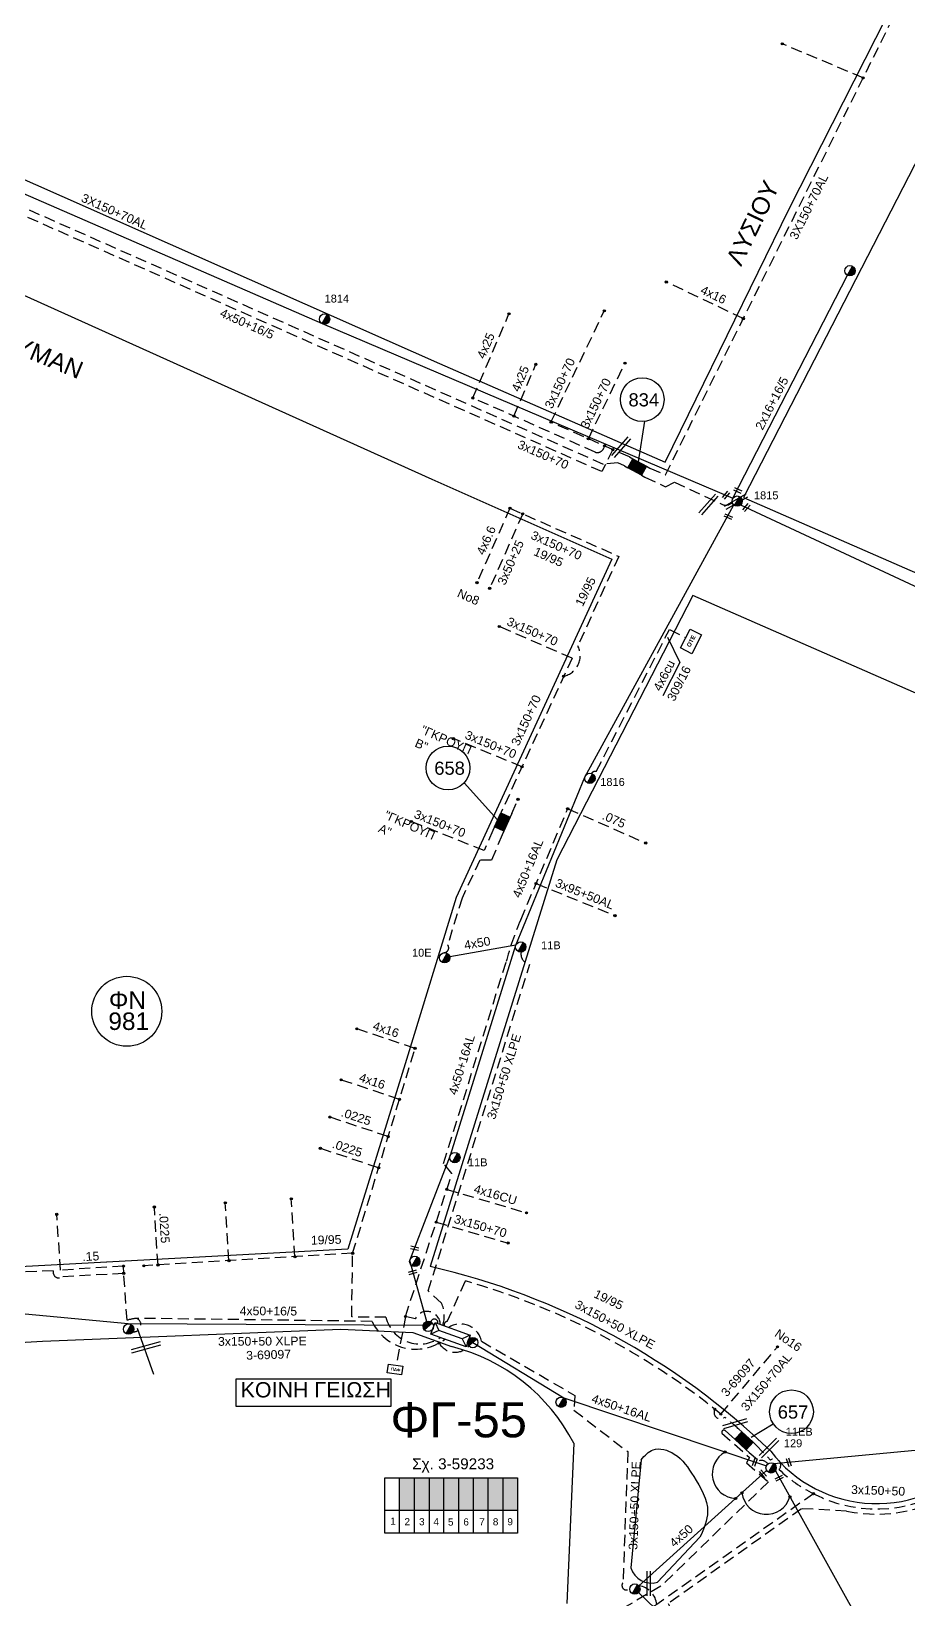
# Model space of a CAD drawing. Header units: millimetres. Extents: x -2591 to -1162, y 241 to 765.
# Drawn here: x -1766.7 to -1666.4, y 496 to 675.4 of the extents above; entities that cross this region are included whole.
import ezdxf
from ezdxf.enums import TextEntityAlignment as Align

# ---------------------------------------------------------------- set-up
doc = ezdxf.new("R2010")
doc.units = ezdxf.units.MM
doc.linetypes.add('DASHED', pattern=[19.05, 12.7, -6.35])
for name, color, linetype in [('2x16+16_5', 7, 'Continuous'), ('2x6', 7, 'SYN_LINE'), ('3x150+50', 7, 'Continuous'), ('3x150+50 XLPE', 7, 'SYN_LINE'), ('3x150+70', 7, 'Continuous'), ('3X150+70AL', 7, 'Continuous'), ('3x50+25', 7, 'Continuous'), ('3x95+50AL', 7, 'Continuous'), ('4x16', 7, 'Continuous'), ('4x16CU', 7, 'Continuous'), ('4x25', 7, 'Continuous'), ('4x50', 7, 'Continuous'), ('4x50+16_5', 7, 'Continuous'), ('4x50+16AL', 7, 'Continuous'), ('4x6.6', 7, 'Continuous'), ('Link Box 4 Διευθύνσεων', 7, 'Continuous'), ('Pillar OTE', 7, 'Continuous'), ('Pillar Δημοτικού Φωτισμού', 7, 'Continuous'), ('TEXT ΚΑΛΩΔΙΩΝ', 7, 'Continuous'), ('Άγνωστα', 7, 'Continuous'), ('ΑΓΝΩΣΤΟ ΕΝΑΕΡΙΟ ΚΑΛΩΔΙΟ', 7, 'Continuous'), ('ΑΓΝΩΣΤΟ ΥΠΟΓΕΙΟ ΚΑΛΩΔΙΟ', 7, 'DASHED'), ('Επιγραφές - Σχήματα', 7, 'Continuous'), ('Καλώδια ΧΤ   3x150AL+50CU', 7, 'DASHED'), ('Μηχανική τομή', 7, 'Continuous'), ('Στύλος ΦΜ', 7, 'Continuous'), ('Στύλος ΦΜ @ 1', 7, 'Continuous'), ('Συνδέσεις', 7, 'Continuous'), ('Τομή', 7, 'Continuous'), ('ΥΠΟΒΑΘΡΟ ΔΕΗ', 7, 'Continuous'), ('Υποσταθμός εναέριος 2 στύλων', 7, 'Continuous'), ('Υποσταθμός πόλεως', 7, 'Continuous'), ('Υπόβαθρο ΔΕΗ', 7, 'Continuous'), ('Υπόγεια Καλώδια Δικτύου ΧΤ   .075', 7, 'DASHED'), ('Υπόγεια Καλώδια Δικτύου ΧΤ   .15', 7, 'DASHED'), ('Υπόγεια καλώδια Παροχών ΧΤ   .0225', 7, 'DASHED'), ('Υπόγεια καλώδια Παροχών ΧΤ   4x6', 7, 'DASHED')]:
    doc.layers.add(name, color=color, linetype=linetype)
doc.styles.add('arial', font='arial.ttf')
doc.styles.get("Standard").update_dxf_attribs({"font": 'arial.ttf'})
doc.linetypes.add('SYN_LINE', pattern='A,0.5,-0.0001,["/\\/\\/\\/",Standard,S=0.1,R=0,X=0,Y=-0.05],-0.25', length=0.7501)
doc.dimstyles.new('ISO-25', dxfattribs={"dimtxt": 2.5, "dimasz": 2.5, "dimexe": 1.25, "dimexo": 0.625, "dimtad": 1, "dimtxsty": 'Standard', "dimcen": 2.5, "dimadec": 0, "dimazin": 0, "dimtfac": 1, "dimtmove": 0, "dimatfit": 3, "dimfxl": 1, "dimarcsym": 0})

# ---------------------------------------------------------------- blocks, each defined once
blk = doc.blocks.new('ΥΠΑΡΧΩΝ ΤΣΙΜΕΝΤΕΝΙΟΣ ΣΤΥΛΟΣ')
at = {"layer": 'Στύλος ΦΜ'}
blk.add_hatch(color=256, dxfattribs=at).paths.add_polyline_path([(-1.29, -2.28, 0.574793), (2.62, 0, 0.268822), (1.3, 2.27)])
blk.add_line((-1.29, -2.28), (1.3, 2.27), dxfattribs=at)
blk.add_circle((0, 0), 2.62, dxfattribs=at)
at = {"layer": 'Στύλος ΦΜ', "flags": 4}
for tag, p in [('ΑΡΙΘΜΟΣ', (-4.68, 8.05)), ('ΤΥΠΟΣ', (-4.91, 3.03))]:
    blk.add_attdef(tag, p, '', height=4, dxfattribs=at)
blk = doc.blocks.new('ΥΠΟΣΤΑΘΜΟΣ ΕΝΑΕΡΙΟΣ ΕΠΙ 2 ΣΤΥΛΩΝ')
at = {"layer": 'Υποσταθμός εναέριος 2 στύλων', "linetype": 'Continuous'}
for points in [[(-11.97, -2.11, 0.574793), (-8.45, -0.07, 0.268822), (-9.64, 1.98)], [(9.68, -2.15, 0.574793), (13.19, -0.1, 0.268822), (12.01, 1.95)]]:
    blk.add_hatch(color=256, dxfattribs=at).paths.add_polyline_path(points)
for p, q in [((-11.97, -2.11), (-9.64, 1.98)), ((9.68, -2.15), (12.01, 1.95))]:
    blk.add_line(p, q, dxfattribs=at)
for centre in [(-10.81, -0.07), (10.84, -0.1)]:
    blk.add_circle(centre, 2.36, dxfattribs=at)
at = {"layer": 'Υποσταθμός πόλεως', "linetype": 'Continuous', "ltscale": 40}
blk.add_lwpolyline([(-8.57, 2.82), (8.57, 2.82), (8.57, -2.82), (-8.57, -2.82)], close=True, dxfattribs=at)
for points in [[(-5.75, 0), (-8.57, 2.82)], [(-8.57, -2.82), (-5.75, 0)], [(-5.75, 0), (5.75, 0)], [(5.75, 0), (8.57, 2.82)], [(8.57, -2.82), (5.75, 0)]]:
    blk.add_lwpolyline(points, dxfattribs=at)
at = {"layer": 'Υποσταθμός εναέριος 2 στύλων', "ltscale": 40, "flags": 1}
for tag, p in [('ΜΕΤΑΣΧΗΜΑΤΙΣΜΟΣ', (14.09, 2.51)), ('ΙΣΧΥΣ', (14.07, -0.28)), ('ΑΡΙΘΜΟΣ', (14.19, -3))]:
    blk.add_attdef(tag, p, '', height=1.8, dxfattribs=at)
blk = doc.blocks.new('LINK BOX 4 ΑΝΑΧΩΡΗΣΕΩΝ')
at = {"layer": 'Link Box 4 Διευθύνσεων', "ltscale": 40}
blk.add_hatch(color=256, dxfattribs=at).paths.add_polyline_path([(-3.54, 0), (-3.54, -4.67), (3.54, -4.67), (3.54, 0)])
for p, q in [((-3.54, 0), (-5.33, 0)), ((5.33, 0), (3.54, 0)), ((-3.54, -4.67), (-5.33, -4.67)), ((5.33, -4.67), (3.54, -4.67))]:
    blk.add_line(p, q, dxfattribs=at)
blk.add_lwpolyline([(-3.54, -4.67), (-3.54, 0), (3.54, 0), (3.54, -4.67)], close=True, dxfattribs=at)
blk = doc.blocks.new('_ΣΥΝΔΕΣΗ')
at = {"layer": 'Συνδέσεις', "linetype": 'SYN_LINE', "ltscale": 40}
blk.add_hatch(color=256, dxfattribs=at).paths.add_polyline_path([(0.5, -0.01, 1), (-0.5, -0.01, 1)])
at = {"layer": 'Συνδέσεις'}
blk.add_circle((0, -0.01), 0.5, dxfattribs=at)
blk = doc.blocks.new('ΤΟΜΗ')
at = {"layer": 'Τομή', "ltscale": 40}
for p, q in [((-0.03, -1.92), (-11.4, -1.92)), ((-0.03, -3.42), (-11.4, -3.42))]:
    blk.add_line(p, q, dxfattribs=at)
blk = doc.blocks.new('ΜΗΧΑΝΙΚΗ ΤΟΜΗ')
at = {"layer": 'Μηχανική τομή', "ltscale": 40}
for p, q in [((0, 0.76), (-3.79, 0.76)), ((0, -0.34), (-3.79, -0.34))]:
    blk.add_line(p, q, dxfattribs=at)
blk = doc.blocks.new('PILLAR ΔΗΜΟΤΙΚΟΥ ΦΩΤΙΣΜΟΥ')
at = {"layer": 'Pillar Δημοτικού Φωτισμού', "ltscale": 40}
for p, q in [((-3.64, 2), (3.07, 2)), ((-3.64, -2), (-3.64, 2)), ((3.07, 2), (3.07, -2)), ((3.07, -2), (-3.64, -2))]:
    blk.add_line(p, q, dxfattribs=at)
at = {"layer": 'Pillar Δημοτικού Φωτισμού', "insert": (-2.13, 0.69), "char_height": 1.3575, "width": 109.961, "attachment_point": 1}
blk.add_mtext('{\\fArial|b1|i0|c161|p34;ΠΔΦ}', dxfattribs=at)
blk = doc.blocks.new('PILLAR ΟΤΕ')
at = {"layer": 'Pillar OTE', "ltscale": 40}
blk.add_lwpolyline([(-3.31, 2.02), (3.39, 2.02), (3.39, -1.99), (-3.31, -1.99)], close=True, dxfattribs=at)
at = {"layer": 'Pillar OTE', "insert": (-1.81, 0.71), "char_height": 1.3575, "width": 109.961, "attachment_point": 1}
blk.add_mtext('{\\fArial|b1|i0|c161|p34;OTE}', dxfattribs=at)

msp = doc.modelspace()

# ---------------------------------------------------------------- hatches: boundary and pattern name
at = {"layer": 'Καλώδια ΧΤ   3x150AL+50CU', "linetype": 'DASHED', "lineweight": -3, "ltscale": 0.2}
h = msp.add_hatch(color=151, dxfattribs=at)
h.dxf.hatch_style = 1
h.paths.add_polyline_path([(-1722.923, 509.973), (-1724.643, 509.973), (-1724.643, 506.293), (-1722.923, 506.291)])
h = msp.add_hatch(color=2, dxfattribs=at)
h.dxf.hatch_style = 1
h.paths.add_polyline_path([(-1722.923, 506.291), (-1721.203, 506.289), (-1721.203, 509.973), (-1722.923, 509.973)])
h = msp.add_hatch(color=27, dxfattribs=at)
h.dxf.hatch_style = 1
h.paths.add_polyline_path([(-1719.554, 509.973), (-1721.203, 509.973), (-1721.203, 506.289), (-1719.554, 506.288)])
h = msp.add_hatch(color=6, dxfattribs=at)
h.dxf.hatch_style = 1
h.paths.add_polyline_path([(-1719.554, 506.288), (-1717.861, 506.286), (-1717.861, 509.973), (-1719.554, 509.973)])
h = msp.add_hatch(color=30, dxfattribs=at)
h.dxf.hatch_style = 1
h.paths.add_polyline_path([(-1717.861, 506.286), (-1716.163, 506.284), (-1716.163, 509.972), (-1717.861, 509.973)])
h = msp.add_hatch(color=133, dxfattribs=at)
h.dxf.hatch_style = 1
h.paths.add_polyline_path([(-1716.193, 506.286), (-1714.494, 506.284), (-1714.494, 509.972), (-1716.193, 509.972)])
h = msp.add_hatch(color=85, dxfattribs=at)
h.dxf.hatch_style = 1
h.paths.add_polyline_path([(-1714.524, 506.287), (-1712.826, 506.286), (-1712.826, 509.974), (-1714.524, 509.974)])
h = msp.add_hatch(color=5, dxfattribs=at)
h.dxf.hatch_style = 1
h.paths.add_polyline_path([(-1711.151, 509.964), (-1712.8, 509.965), (-1712.8, 506.281), (-1711.151, 506.28)])

# ---------------------------------------------------------------- linework, layer by layer
at = {"layer": '2x16+16_5', "color": 85, "linetype": 'Continuous', "lineweight": -3, "ltscale": 0.1}
msp.add_lwpolyline([(-1686.515, 621.984), (-1673.424, 647.482)], dxfattribs=at)
at = {"layer": '2x6', "color": 27, "linetype": 'DASHED', "lineweight": -3, "ltscale": 0.1}
msp.add_lwpolyline([(-1723.946, 528.421), (-1725.022, 522.846)], dxfattribs=at)
at = {"layer": '3x150+50', "color": 30, "linetype": 'DASHED', "lineweight": -3, "ltscale": 0.1}
msp.add_lwpolyline([(-1700.242, 627.534), (-1701.507, 625.017), (-1809.953, 673.059, -0.4289584), (-1809.916, 675.341)], format="xyb", dxfattribs=at)
at = {"layer": '3x150+50', "color": 6, "linetype": 'DASHED', "lineweight": -3, "ltscale": 0.1}
msp.add_lwpolyline([(-1663.497, 521.522), (-1656.713, 511.025), (-1660.278, 509.075, -0.2162226), (-1673.521, 506.18), (-1678.691, 506.444), (-1693.905, 495.6), (-1692.672, 493.084), (-1721.339, 477.607), (-1722.922, 480.311), (-1718.137, 483.113), (-1719.972, 486.063), (-1721.53, 485.094)], format="xyb", dxfattribs=at)
at = {"layer": '3x150+50', "color": 1, "linetype": 'DASHED', "lineweight": -3, "ltscale": 0.1}
for points in [[(-1654.127, 514.016, -0.7333742), (-1655.139, 513.242), (-1660.369, 509.761, -0.2920196), (-1677.305, 508.16), (-1695.223, 495.484), (-1715.246, 484.459), (-1718.261, 489.305), (-1722.507, 486.663)], [(-1683.884, 513.734), (-1682.228, 511.997, 0.0130251), (-1682.228, 511.997, -0.9070113), (-1681.234, 510.934, 0.078759), (-1677.305, 508.16)]]:
    msp.add_lwpolyline(points, format="xyb", dxfattribs=at)
msp.add_arc((-1697.555, 495.302), 2.339, 4.45969, 82.82497, dxfattribs=at)
at = {"layer": '3x150+50 XLPE', "color": 27, "linetype": 'DASHED', "lineweight": -3, "ltscale": 0.1}
msp.add_lwpolyline([(-1719.973, 527.515, 0.800831), (-1722.834, 528.136), (-1723.946, 528.421), (-1718.633, 544.768), (-1719.584, 545.926), (-1712.455, 568.917, -0.0394845), (-1710.77, 573.786), (-1705.399, 586.472)], format="xyb", dxfattribs=at)
at = {"layer": '3x150+50 XLPE', "color": 5, "linetype": 'DASHED', "lineweight": -3, "ltscale": 0.1}
msp.add_lwpolyline([(-1719.678, 527.407, 0.1795152), (-1719.815, 529.944), (-1721.358, 531.343), (-1709.74, 568.715, -0.4375467), (-1710.727, 570.082)], format="xyb", dxfattribs=at)
at = {"layer": '3x150+50 XLPE', "color": 2, "linetype": 'DASHED', "lineweight": -3, "ltscale": 0.1}
msp.add_lwpolyline([(-1719.452, 525.827, -0.4819476), (-1727.766, 527.863), (-1754.532, 528.207, 0.0609366), (-1755.783, 527.996), (-1756.154, 533.347), (-1763.185, 532.947, -0.7100205), (-1764.196, 533.654), (-1796.104, 532.239), (-1797.064, 533.224)], format="xyb", dxfattribs=at)
at = {"layer": '3x150+50 XLPE', "color": 85, "linetype": 'DASHED', "lineweight": -3, "ltscale": 0.1}
for points in [[(-1719.481, 527.336, -0.5752005), (-1719.169, 527.842), (-1717.102, 532.482, -0.1014787), (-1687.888, 517.267, -0.1007197)], [(-1688.568, 517.814, 0.860971), (-1687.452, 516.91, -0.0064445), (-1685.838, 515.545)]]:
    msp.add_lwpolyline(points, format="xyb", dxfattribs=at)
at = {"layer": '3x150+50 XLPE', "color": 30, "linetype": 'DASHED', "lineweight": -3, "ltscale": 0.1}
msp.add_lwpolyline([(-1719.02, 527.169, -0.5296521), (-1715.27, 525.606), (-1704.605, 519.396), (-1704.697, 517.705), (-1698.531, 512.965), (-1699.092, 497.975, 1.0067205), (-1698.306, 497.347, 2.0066575)], format="xyb", dxfattribs=at)
at = {"layer": '3x150+50 XLPE', "color": 2, "linetype": 'DASHED', "lineweight": -3, "ltscale": 0.1}
for centre, radius, start, end in [((-1754.972, 527.461), 0.786, 217.63532, 69.36126), ((-1718.284, 526.413), 2.084, 209.25028, 319.22256)]:
    msp.add_arc(centre, radius, start, end, dxfattribs=at)
at = {"layer": '3x150+50 XLPE', "color": 6, "linetype": 'DASHED', "lineweight": -3, "ltscale": 0.1}
msp.add_arc((-1720.646, 527.719), 0.403, 345.43623, 168.68991, dxfattribs=at)
at = {"layer": '3x150+70', "color": 30, "linetype": 'DASHED', "lineweight": -3, "ltscale": 0.1}
for points in [[(-1707.328, 630.674), (-1701.221, 643.405)], [(-1703.044, 628.776), (-1698.863, 637.421)], [(-1698.349, 626.696), (-1707.328, 630.674)]]:
    msp.add_lwpolyline(points, dxfattribs=at)
msp.add_lwpolyline([(-1701.205, 627.961, -0.4796781), (-1702.268, 627.246), (-1716.251, 633.441)], format="xyb", dxfattribs=at)
at = {"layer": '3x150+70', "color": 5, "linetype": 'DASHED', "lineweight": -3, "ltscale": 0.1}
msp.add_lwpolyline([(-1712.008, 620.841), (-1699.555, 615.33), (-1704.255, 605.113, -0.4953011), (-1705.858, 601.63)], format="xyb", dxfattribs=at)
for points in [[(-1704.91, 603.69), (-1713.225, 607.306)], [(-1704.91, 603.69), (-1712.856, 586.417)], [(-1710.623, 591.271), (-1718.469, 594.498)], [(-1713.969, 583.997), (-1714.961, 581.695), (-1723.288, 585.021)]]:
    msp.add_lwpolyline(points, dxfattribs=at)
at = {"layer": '3x150+70', "color": 27, "linetype": 'DASHED', "lineweight": -3, "ltscale": 0.1}
msp.add_lwpolyline([(-1720.442, 539.202), (-1712.214, 536.815)], dxfattribs=at)
at = {"layer": '3X150+70AL', "color": 151, "linetype": 'DASHED', "lineweight": -3, "ltscale": 0.1}
for points in [[(-1696.011, 625.418), (-1694.236, 624.644), (-1667.932, 677.453), (-1684.622, 684.68), (-1687.962, 677.592)], [(-1671.626, 670.037), (-1680.88, 673.939)]]:
    msp.add_lwpolyline(points, dxfattribs=at)
for points in [[(-1698.908, 625.672), (-1699.666, 626.04), (-1701.323, 625.849), (-1809.089, 673.59, -0.409138), (-1809.448, 675.106)], [(-1696.571, 624.394), (-1694.225, 623.29), (-1693.207, 623.816), (-1687.767, 621.291, 0.3030936), (-1686.595, 621.473, 2.0538819)]]:
    msp.add_lwpolyline(points, format="xyb", dxfattribs=at)
at = {"layer": '3X150+70AL', "color": 85, "linetype": 'DASHED', "lineweight": -3, "ltscale": 0.1}
msp.add_lwpolyline([(-1687.888, 517.267), (-1681.425, 524.945)], dxfattribs=at)
at = {"layer": '3x50+25', "color": 5, "linetype": 'DASHED', "lineweight": -3, "ltscale": 0.1}
msp.add_lwpolyline([(-1710.552, 620.196), (-1714.328, 611.674)], dxfattribs=at)
at = {"layer": '3x95+50AL', "color": 27, "linetype": 'DASHED', "lineweight": -3, "ltscale": 0.1}
msp.add_lwpolyline([(-1709.017, 577.928), (-1700.001, 574.255)], dxfattribs=at)
at = {"layer": '4x16', "color": 151, "linetype": 'DASHED', "lineweight": -3, "ltscale": 0.1}
msp.add_lwpolyline([(-1685.333, 642.519), (-1694.138, 646.701)], dxfattribs=at)
at = {"layer": '4x16', "color": 133, "linetype": 'DASHED', "lineweight": -3, "ltscale": 0.1}
for points in [[(-1722.853, 559.075), (-1729.517, 561.308)], [(-1724.632, 553.241), (-1731.295, 555.473)]]:
    msp.add_lwpolyline(points, dxfattribs=at)
at = {"layer": '4x16CU', "color": 27, "linetype": 'DASHED', "lineweight": -3, "ltscale": 0.1}
msp.add_lwpolyline([(-1719.221, 542.958), (-1710.116, 540.271)], dxfattribs=at)
at = {"layer": '4x25', "color": 30, "linetype": 'DASHED', "lineweight": -3, "ltscale": 0.1}
for points in [[(-1716.251, 633.441), (-1712.122, 643.06)], [(-1711.553, 631.36), (-1709.049, 637.289)]]:
    msp.add_lwpolyline(points, dxfattribs=at)
at = {"layer": '4x50', "color": 5, "linetype": 'Continuous', "lineweight": -3, "ltscale": 0.1}
msp.add_lwpolyline([(-1711.322, 570.884), (-1718.894, 569.554)], dxfattribs=at)
at = {"layer": '4x50', "color": 2, "linetype": 'Continuous', "lineweight": -3, "ltscale": 0.1}
msp.add_lwpolyline([(-1682.662, 510.816), (-1697.263, 497.623)], dxfattribs=at)
at = {"layer": '4x50+16_5', "color": 85, "linetype": 'Continuous', "lineweight": -3, "ltscale": 0.1}
msp.add_lwpolyline([(-1807.468, 674.951), (-1779.79, 662.119), (-1733.489, 641.956), (-1686.515, 621.984)], dxfattribs=at)
at = {"layer": '4x50+16_5', "color": 6, "linetype": 'Continuous', "lineweight": -3, "ltscale": 0.1}
msp.add_lwpolyline([(-1685.639, 621.208), (-1655.024, 606.914), (-1618.984, 591.035), (-1600.651, 571.301)], dxfattribs=at)
at = {"layer": '4x50+16_5', "color": 151, "linetype": 'Continuous', "lineweight": -3, "ltscale": 0.1}
msp.add_lwpolyline([(-1721.921, 527.374), (-1755.638, 527.569), (-1797.102, 531.456)], dxfattribs=at)
at = {"layer": '4x50+16AL', "color": 6, "linetype": 'Continuous', "lineweight": -3, "ltscale": 0.1}
msp.add_lwpolyline([(-1721.496, 527.855), (-1723.464, 534.816), (-1718.819, 546.865), (-1711.322, 570.884), (-1703.429, 590.099), (-1686.423, 621.207)], dxfattribs=at)
at = {"layer": '4x50+16AL', "color": 27, "linetype": 'Continuous', "lineweight": -3, "ltscale": 0.1}
msp.add_lwpolyline([(-1681.858, 511.619), (-1653.968, 514.251), (-1625.786, 537.367), (-1600.585, 570.321)], dxfattribs=at)
at = {"layer": '4x50+16AL', "color": 2, "linetype": 'Continuous', "lineweight": -3, "ltscale": 0.1}
for points in [[(-1716.256, 525.431), (-1705.86, 519.133), (-1682.692, 511.339)], [(-1681.661, 510.781), (-1664.815, 480.491)]]:
    msp.add_lwpolyline(points, dxfattribs=at)
at = {"layer": '4x50+16AL', "color": 30, "linetype": 'Continuous', "lineweight": -3, "ltscale": 0.1}
msp.add_lwpolyline([(-1697.296, 496.852), (-1676.96, 477.306), (-1650.109, 455.941), (-1628.282, 432.327), (-1613.843, 416.445), (-1593.851, 395.473)], dxfattribs=at)
at = {"layer": '4x6.6', "color": 5, "linetype": 'DASHED', "lineweight": -3, "ltscale": 0.1}
msp.add_lwpolyline([(-1712.008, 620.841), (-1715.784, 612.318)], dxfattribs=at)
at = {"layer": 'Pillar OTE', "lineweight": -3, "ltscale": 40}
for points in [[(-1726.307, 503.653), (-1726.307, 509.973), (-1711.14, 509.972), (-1711.14, 503.638), (-1726.307, 503.653)], [(-1724.643, 503.652), (-1724.643, 509.973)], [(-1722.923, 503.65), (-1722.923, 509.973)], [(-1721.203, 503.648), (-1721.203, 509.973)], [(-1719.554, 503.647), (-1719.554, 509.973)], [(-1717.861, 503.645), (-1717.861, 509.973)], [(-1716.163, 503.643), (-1716.163, 509.972)], [(-1714.495, 503.642), (-1714.494, 509.972)], [(-1712.8, 503.64), (-1712.8, 509.972)], [(-1726.307, 506.294), (-1711.14, 506.28)]]:
    msp.add_lwpolyline(points, dxfattribs=at)
at = {"layer": 'ΑΓΝΩΣΤΟ ΕΝΑΕΡΙΟ ΚΑΛΩΔΙΟ', "color": 133, "linetype": 'DASHED', "lineweight": -3, "ltscale": 0.1}
msp.add_lwpolyline([(-1744.125, 534.797), (-1744.546, 541.416)], dxfattribs=at)
at = {"layer": 'ΑΓΝΩΣΤΟ ΥΠΟΓΕΙΟ ΚΑΛΩΔΙΟ', "color": 5, "linetype": 'DASHED', "lineweight": -3, "ltscale": 0.1}
msp.add_lwpolyline([(-1711.796, 585.93), (-1711.08, 587.544)], dxfattribs=at)
msp.add_lwpolyline([(-1712.909, 583.509), (-1714.102, 580.585), (-1715.45, 580.585), (-1717.485, 576.266), (-1719.118, 570.918, -0.6302062), (-1719.599, 570.009, -3.6294615)], format="xyb", dxfattribs=at)
at = {"layer": 'ΑΓΝΩΣΤΟ ΥΠΟΓΕΙΟ ΚΑΛΩΔΙΟ', "color": 133, "linetype": 'DASHED', "lineweight": -3, "ltscale": 0.1}
msp.add_lwpolyline([(-1719.983, 526.02, -0.534127), (-1726.178, 528.334), (-1730.087, 528.365), (-1729.995, 535.644), (-1722.853, 559.075)], format="xyb", dxfattribs=at)
msp.add_lwpolyline([(-1729.995, 535.644), (-1753.858, 534.214)], dxfattribs=at)
at = {"layer": 'ΑΓΝΩΣΤΟ ΥΠΟΓΕΙΟ ΚΑΛΩΔΙΟ', "color": 27, "linetype": 'DASHED', "lineweight": -3, "ltscale": 0.1}
for points in [[(-1686.631, 514.689), (-1687.406, 515.366, 0.8056513), (-1687.778, 515.09), (-1684.619, 512.3), (-1684.959, 511.683), (-1682.456, 509.515), (-1694.75, 497.576), (-1715.27, 485.634), (-1718.077, 490.145), (-1722.832, 487.187)], [(-1684.677, 512.878), (-1683.521, 511.925, -0.337485), (-1682.529, 511.559, 3.8802392)]]:
    msp.add_lwpolyline(points, format="xyb", dxfattribs=at)
at = {"layer": 'Επιγραφές - Σχήματα', "color": 173, "lineweight": -3}
msp.add_lwpolyline([(-1743.333, 518.168), (-1725.577, 518.168), (-1725.577, 521.256), (-1743.333, 521.256)], close=True, dxfattribs=at)
at = {"layer": 'ΥΠΟΒΑΘΡΟ ΔΕΗ', "lineweight": -3}
for points in [[(-1788.544, 728.064), (-1811.453, 678.152), (-1800.437, 672.991), (-1720.062, 637.399), (-1694.268, 626.104), (-1680.07, 655.08), (-1668.92, 677.04), (-1705.125, 692.711), (-1788.544, 728.064)], [(-1610.563, 651.972), (-1659.011, 673.185), (-1685.306, 622.067)], [(-1785.71, 533.152), (-1779.382, 573.84), (-1791.287, 579.844), (-1838.784, 603.694), (-1830.954, 624.44), (-1815.066, 666.308), (-1774.629, 648.349), (-1720.948, 624.141), (-1700.354, 615.028), (-1718.155, 576.335), (-1723.838, 557.814), (-1730.542, 536.103), (-1785.71, 533.152)], [(-1685.306, 622.067), (-1643.083, 603.605), (-1597.082, 582.995), (-1589.813, 606.448), (-1588.246, 612.837)], [(-1691.09, 610.847), (-1706.659, 580.647), (-1721.118, 534.135)], [(-1658.665, 512.189), (-1642.755, 524.434), (-1631.725, 533.738), (-1622.863, 542.661), (-1616.401, 549.637), (-1611.492, 556.01), (-1602.247, 571.305), (-1633.616, 585.645), (-1691.09, 610.847)], [(-1692.588, 603.177), (-1694.543, 599.384)], [(-1856.352, 432.995), (-1869.589, 463.833), (-1880.958, 489.273), (-1862.517, 539.702), (-1821.025, 525.453), (-1812.99, 522.79), (-1765.44, 525.589), (-1731.344, 526.968), (-1723.106, 526.572), (-1718.68, 524.975)], [(-1755.27, 524.659), (-1751.955, 525.557)], [(-1754.637, 527.103), (-1752.77, 521.84)], [(-1755.23, 524.274), (-1751.915, 525.172)], [(-1704.716, 513.926), (-1705.51, 495.595)]]:
    msp.add_lwpolyline(points, dxfattribs=at)
msp.add_lwpolyline([(-1697.006, 512.045), (-1698.185, 499.68, 0.4087163), (-1695.155, 498.034), (-1690.285, 503.181)], format="xyb", dxfattribs=at)
for centre, radius, start, end in [((-1739.594, 453.644), 82.584, 45.96728, 77.0726), ((-1723.916, 504.01), 21.609, 27.31269, 75.9758), ((-1670.09, 522.223), 15.206, 217.25972, 318.70655)]:
    msp.add_arc(centre, radius, start, end, dxfattribs=at)
at = {"layer": 'ΥΠΟΒΑΘΡΟ ΔΕΗ', "lineweight": -3, "ltscale": 0.1}
for centre, radius, start, end in [((-1686.052, 510.435), 2.832, 118.5182, 266.76315), ((-1682.7, 508.613), 2.814, 187.23553, 343.28395)]:
    msp.add_arc(centre, radius, start, end, dxfattribs=at)
at = {"layer": 'ΥΠΟΒΑΘΡΟ ΔΕΗ', "lineweight": -3}
msp.add_spline([(-1697.006, 512.045), (-1695.637, 513.188), (-1693.228, 512.692), (-1691.002, 510.134), (-1689.405, 506.122), (-1690.285, 503.181)], degree=3, dxfattribs=at)
at = {"layer": 'Υπόβαθρο ΔΕΗ', "lineweight": -3}
for points in [[(-1697.323, 626.135), (-1696.586, 630.774)], [(-1713.413, 585.206), (-1717.253, 589.438)], [(-1684.434, 514.618), (-1681.899, 516.133)]]:
    msp.add_lwpolyline(points, dxfattribs=at)
for centre in [(-1696.886, 633.256), (-1719.085, 591.139), (-1679.824, 517.527)]:
    msp.add_circle(centre, 2.5, dxfattribs=at)
at = {"layer": 'Υπόβαθρο ΔΕΗ', "lineweight": -3, "ltscale": 0.1}
msp.add_circle((-1755.808, 563.313), 4, dxfattribs=at)
at = {"layer": 'Υπόγεια Καλώδια Δικτύου ΧΤ   .075', "color": 27, "linetype": 'DASHED', "lineweight": -3, "ltscale": 0.1}
msp.add_lwpolyline([(-1705.399, 586.472), (-1696.484, 582.55)], dxfattribs=at)
at = {"layer": 'Υπόγεια Καλώδια Δικτύου ΧΤ   .15', "color": 2, "linetype": 'DASHED', "lineweight": -3, "ltscale": 0.1}
msp.add_lwpolyline([(-1756.154, 533.347), (-1756.188, 534.181), (-1763.371, 533.716), (-1763.812, 540.102)], dxfattribs=at)
at = {"layer": 'Υπόγεια καλώδια Παροχών ΧΤ   .0225', "color": 133, "linetype": 'DASHED', "lineweight": -3, "ltscale": 0.1}
for points in [[(-1725.929, 548.986), (-1732.592, 551.219)], [(-1727.018, 545.41), (-1733.682, 547.643)], [(-1736.581, 535.249), (-1737.003, 541.869)], [(-1752.236, 534.311), (-1752.657, 540.93)]]:
    msp.add_lwpolyline(points, dxfattribs=at)
at = {"layer": 'Υπόγεια καλώδια Παροχών ΧΤ   4x6', "color": 6, "linetype": 'DASHED', "ltscale": 0.1}
msp.add_lwpolyline([(-1702.673, 590.509, -0.3433787), (-1702.141, 590.732), (-1693.762, 606.984), (-1691.921, 606.035)], format="xyb", dxfattribs=at)

# ---------------------------------------------------------------- block references
at = {"layer": 'Link Box 4 Διευθύνσεων', "lineweight": -3}
for p, xscale, yscale, zscale, rotation in [((-1697.739, 625.033), 0.2499999999999998, 0.2499999999999998, 0.2499999999999998, 151.3399172959463), ((-1713.413, 585.207), 0.2499999999999998, 0.2499999999999998, 0.2499999999999998, 65.29494283375223), ((-1685.654, 513.784), 0.2499999999999997, 0.2499999999999997, 0.2499999999999997, 137.1841893419257)]:
    msp.add_blockref('LINK BOX 4 ΑΝΑΧΩΡΗΣΕΩΝ', p, dxfattribs=dict(at, xscale=xscale, yscale=yscale, zscale=zscale, rotation=rotation))
at = {"layer": 'Pillar OTE', "xscale": 0.3623806638397438, "yscale": 0.3623806638397438, "zscale": 0.3623806638397438, "rotation": 62.72732413499869}
msp.add_blockref('PILLAR ΟΤΕ', (-1691.31, 605.589), dxfattribs=at)
at = {"layer": 'Μηχανική τομή', "lineweight": -3}
for p, xscale, yscale, zscale, rotation in [((-1687.641, 622.001), 0.2499999999999677, 0.2499999999999677, 0.2499999999999677, 229.0359132705886), ((-1686.39, 623.118), 0.2499999999999677, 0.2499999999999677, 0.2499999999999677, 156.0042559408573), ((-1685.326, 620.599), 0.2499999999999677, 0.2499999999999677, 0.2499999999999677, 229.0359132705886), ((-1687.475, 620.125), 0.2499999999999677, 0.2499999999999677, 0.2499999999999677, 156.0042559408573), ((-1723.351, 536.397), 0.2499999999999676, 0.2499999999999676, 0.2499999999999676, 168.357487045643), ((-1723.568, 533.408), 0.2499999999999677, 0.2499999999999677, 0.2499999999999677, 196.0232247538197), ((-1683.826, 512.176), 0.2499999999999676, 0.2499999999999676, 0.2499999999999676, 70.77403739044045), ((-1680.255, 512.225), 0.2499999999999676, 0.2499999999999676, 0.2499999999999676, 108.3696123466521), ((-1683.385, 510.815), 0.2499999999999676, 0.2499999999999676, 0.2499999999999676, 131.6081486892925), ((-1681.659, 509.779), 0.2499999999999676, 0.2499999999999676, 0.2499999999999676, 207.7051838271786)]:
    msp.add_blockref('ΜΗΧΑΝΙΚΗ ΤΟΜΗ', p, dxfattribs=dict(at, xscale=xscale, yscale=yscale, zscale=zscale, rotation=rotation))
at = {"layer": 'Στύλος ΦΜ @ 1', "lineweight": -3, "ltscale": 40, "xscale": 0.2249999999999943, "yscale": 0.2249999999999943, "zscale": 0.2249999999999943}
for p in [(-1673.134, 647.994), (-1722.882, 534.723), (-1755.596, 526.982), (-1706.153, 518.622), (-1697.724, 497.257)]:
    msp.add_blockref('ΥΠΑΡΧΩΝ ΤΣΙΜΕΝΤΕΝΙΟΣ ΣΤΥΛΟΣ', p, dxfattribs=at)
at = {"layer": 'Στύλος ΦΜ @ 1', "lineweight": -3, "ltscale": 40}
ref = msp.add_blockref('ΥΠΑΡΧΩΝ ΤΣΙΜΕΝΤΕΝΙΟΣ ΣΤΥΛΟΣ', (-1733.198, 642.468), dxfattribs=dict(at, xscale=0.2249999999999943, yscale=0.2249999999999943, zscale=0.2249999999999943))
ref.add_attrib('ΑΡΙΘΜΟΣ', '1814', (-1733.192, 644.355), dxfattribs={"layer": 'Στύλος ΦΜ', "height": 0.9, "flags": 4})
ref = msp.add_blockref('ΥΠΑΡΧΩΝ ΤΣΙΜΕΝΤΕΝΙΟΣ ΣΤΥΛΟΣ', (-1686.032, 621.647), dxfattribs=dict(at, xscale=0.2249999999999943, yscale=0.2249999999999943, zscale=0.2249999999999943))
ref.add_attrib('ΑΡΙΘΜΟΣ', '1815', (-1684.109, 621.859), dxfattribs={"layer": 'Στύλος ΦΜ', "height": 0.9, "flags": 4})
ref = msp.add_blockref('ΥΠΑΡΧΩΝ ΤΣΙΜΕΝΤΕΝΙΟΣ ΣΤΥΛΟΣ', (-1702.859, 589.95), dxfattribs=dict(at, xscale=0.2249999999999943, yscale=0.2249999999999943, zscale=0.2249999999999943))
ref.add_attrib('ΑΡΙΘΜΟΣ', '1816', (-1701.68, 589.089), dxfattribs={"layer": 'Στύλος ΦΜ', "height": 0.9, "flags": 4})
ref = msp.add_blockref('ΥΠΑΡΧΩΝ ΤΣΙΜΕΝΤΕΝΙΟΣ ΣΤΥΛΟΣ', (-1719.47, 569.434), dxfattribs=dict(at, xscale=0.2249999999999943, yscale=0.2249999999999943, zscale=0.2249999999999943))
ref.add_attrib('ΤΥΠΟΣ', '10E', dxfattribs={"layer": 'Στύλος ΦΜ', "height": 0.9, "flags": 4}).set_placement((-1723.202, 569.291), align=Align.BOTTOM_LEFT)
ref = msp.add_blockref('ΥΠΑΡΧΩΝ ΤΣΙΜΕΝΤΕΝΙΟΣ ΣΤΥΛΟΣ', (-1710.774, 570.669), dxfattribs=dict(at, xscale=0.2249999999999943, yscale=0.2249999999999943, zscale=0.2249999999999943))
ref.add_attrib('ΤΥΠΟΣ', '11B', dxfattribs={"layer": 'Στύλος ΦΜ', "height": 0.9, "flags": 4}).set_placement((-1708.446, 570.142), align=Align.BOTTOM_LEFT)
ref = msp.add_blockref('ΥΠΑΡΧΩΝ ΤΣΙΜΕΝΤΕΝΙΟΣ ΣΤΥΛΟΣ', (-1718.3, 546.587), dxfattribs=dict(at, xscale=0.2249999999999943, yscale=0.2249999999999943, zscale=0.2249999999999943))
ref.add_attrib('ΤΥΠΟΣ', '11B', dxfattribs={"layer": 'Στύλος ΦΜ', "height": 0.9, "flags": 4}).set_placement((-1716.806, 545.325), align=Align.BOTTOM_LEFT)
ref = msp.add_blockref('ΥΠΑΡΧΩΝ ΤΣΙΜΕΝΤΕΝΙΟΣ ΣΤΥΛΟΣ', (-1682.151, 511.108), dxfattribs=dict(at, xscale=0.2249999999999943, yscale=0.2249999999999943, zscale=0.2249999999999943))
ref.add_attrib('ΤΥΠΟΣ', '11EB', dxfattribs={"layer": 'Στύλος ΦΜ', "height": 0.9, "flags": 4}).set_placement((-1680.477, 514.529), align=Align.BOTTOM_LEFT)
ref.add_attrib('ΑΡΙΘΜΟΣ', '129', (-1680.688, 513.478), dxfattribs={"layer": 'Στύλος ΦΜ', "height": 0.9, "flags": 4})
at = {"layer": 'Συνδέσεις', "lineweight": -3}
for p, xscale, yscale, zscale in [((-1680.879, 673.941), 0.25, 0.25, 0.25), ((-1671.625, 670.04), 0.25, 0.25, 0.25), ((-1694.138, 646.704), 0.25, 0.25, 0.25), ((-1712.121, 643.063), 0.25, 0.25, 0.25), ((-1701.22, 643.408), 0.25, 0.25, 0.25), ((-1685.332, 642.521), 0.25, 0.25, 0.25), ((-1709.048, 637.291), 0.25, 0.25, 0.25), ((-1698.862, 637.424), 0.25, 0.25, 0.25), ((-1716.251, 633.444), 0.25, 0.25, 0.25), ((-1711.552, 631.363), 0.25, 0.25, 0.25), ((-1707.327, 630.676), 0.25, 0.25, 0.25), ((-1703.043, 628.779), 0.25, 0.25, 0.25), ((-1701.204, 627.964), 0.25, 0.25, 0.25), ((-1700.241, 627.537), 0.25, 0.25, 0.25), ((-1712.007, 620.844), 0.25, 0.25, 0.25), ((-1710.551, 620.199), 0.25, 0.25, 0.25), ((-1715.783, 612.321), 0.25, 0.25, 0.25), ((-1714.327, 611.677), 0.25, 0.25, 0.25), ((-1713.225, 607.309), 0.25, 0.25, 0.25), ((-1705.857, 601.633), 0.25, 0.25, 0.25), ((-1718.468, 594.5), 0.25, 0.25, 0.25), ((-1710.622, 591.274), 0.25, 0.25, 0.25), ((-1711.079, 587.547), 0.25, 0.25, 0.25), ((-1705.399, 586.475), 0.25, 0.25, 0.25), ((-1723.287, 585.024), 0.25, 0.25, 0.25), ((-1696.483, 582.553), 0.25, 0.25, 0.25), ((-1709.016, 577.931), 0.25, 0.25, 0.25), ((-1700, 574.258), 0.25, 0.25, 0.25), ((-1729.516, 561.311), 0.25, 0.25, 0.25), ((-1722.852, 559.078), 0.25, 0.25, 0.25), ((-1731.294, 555.476), 0.25, 0.25, 0.25), ((-1724.631, 553.244), 0.25, 0.25, 0.25), ((-1732.591, 551.221), 0.25, 0.25, 0.25), ((-1725.928, 548.989), 0.25, 0.25, 0.25), ((-1733.681, 547.646), 0.25, 0.25, 0.25), ((-1727.018, 545.413), 0.25, 0.25, 0.25), ((-1744.545, 541.419), 0.25, 0.25, 0.25), ((-1737.002, 541.871), 0.25, 0.25, 0.25), ((-1719.221, 542.961), 0.25, 0.25, 0.25), ((-1763.812, 540.104), 0.25, 0.25, 0.25), ((-1752.657, 540.933), 0.25, 0.25, 0.25), ((-1710.115, 540.273), 0.25, 0.25, 0.25), ((-1720.442, 539.205), 0.25, 0.25, 0.25), ((-1712.213, 536.818), 0.25, 0.25, 0.25), ((-1752.235, 534.314), 0.25, 0.25, 0.25), ((-1744.124, 534.8), 0.25, 0.25, 0.25), ((-1736.58, 535.252), 0.25, 0.25, 0.25), ((-1729.995, 535.647), 0.25, 0.25, 0.25), ((-1756.187, 534.184), 0.25, 0.25, 0.25), ((-1756.153, 533.35), 0.25, 0.25, 0.25), ((-1753.857, 534.217), 0.25, 0.25, 0.25), ((-1723.945, 528.424), 0.25, 0.25, 0.25), ((-1720.102, 525.397), 0.25, 0.25, 0.25), ((-1681.424, 524.948), 0.25, 0.25, 0.25), ((-1688.569, 517.814), 0.2181262954098567, 0.2181262954098567, 0.2181262954098567), ((-1687.889, 517.268), 0.2181262954098567, 0.2181262954098567, 0.2181262954098567), ((-1687.404, 512.927), 0.25, 0.25, 0.25), ((-1686.211, 507.611), 0.25, 0.25, 0.25), ((-1685.491, 508.261), 0.25, 0.25, 0.25), ((-1680.004, 507.806), 0.25, 0.25, 0.25), ((-1677.304, 508.163), 0.25, 0.25, 0.25)]:
    msp.add_blockref('_ΣΥΝΔΕΣΗ', p, dxfattribs=dict(at, xscale=xscale, yscale=yscale, zscale=zscale))
at = {"layer": 'Τομή', "lineweight": -3}
for p, xscale, yscale, zscale, rotation in [((-1698.866, 629.326), 0.2499999999999997, 0.2499999999999997, 0.2499999999999997, 48.55955621438346), ((-1688.882, 622.769), 0.2499999999999997, 0.2499999999999997, 0.2499999999999997, 48.55955621438346), ((-1685.265, 622.855), 0.2499999999999996, 0.2499999999999996, 0.2499999999999996, 29.7977119845254), ((-1685.102, 517.192), 0.2499999999999996, 0.2499999999999996, 0.2499999999999996, 16.46105031911983), ((-1681.851, 514.864), 0.2499999999999997, 0.2499999999999997, 0.2499999999999997, 45.00358025787517), ((-1696.823, 499.314), 0.2499999999999997, 0.2499999999999997, 0.2499999999999997, 90.00716051576505)]:
    msp.add_blockref('ΤΟΜΗ', p, dxfattribs=dict(at, xscale=xscale, yscale=yscale, zscale=zscale, rotation=rotation))
at = {"layer": 'ΥΠΟΒΑΘΡΟ ΔΕΗ', "lineweight": -3, "xscale": 0.25, "yscale": 0.25, "zscale": 0.25, "rotation": 351.3997146296875}
msp.add_blockref('PILLAR ΔΗΜΟΤΙΚΟΥ ΦΩΤΙΣΜΟΥ', (-1725.069, 522.347), dxfattribs=at)
at = {"layer": 'Υποσταθμός εναέριος 2 στύλων', "lineweight": -3, "xscale": 0.25, "yscale": 0.25, "zscale": 0.4999999999999997, "rotation": 160.0160891754707}
msp.add_blockref('ΥΠΟΣΤΑΘΜΟΣ ΕΝΑΕΡΙΟΣ ΕΠΙ 2 ΣΤΥΛΩΝ', (-1718.801, 526.339), dxfattribs=at)

# ---------------------------------------------------------------- texts
at = {"lineweight": -3, "ltscale": 30, "char_height": 0.817, "width": 5.62865, "attachment_point": 1}
for s, insert in [('1', (-1725.684, 505.434)), ('2', (-1724.065, 505.367)), ('3', (-1722.399, 505.367)), ('4', (-1720.748, 505.367)), ('5', (-1719.096, 505.326)), ('6', (-1717.336, 505.34)), ('7', (-1715.522, 505.34)), ('8', (-1713.965, 505.353)), ('9', (-1712.299, 505.367))]:
    msp.add_mtext(s, dxfattribs=dict(at, insert=insert))
at = {"layer": 'TEXT ΚΑΛΩΔΙΩΝ', "linetype": 'Continuous', "lineweight": -3, "ltscale": 0.1}
for s, rotation, p in [('3X150+70AL', 63.52238, (-1677.842, 655.313)), ('3X150+70AL', 336.10635, (-1757.199, 654.756)), ('4x16', 334.59376, (-1688.74, 645.244)), ('4x50+16/5', 336.03928, (-1742.049, 641.924)), ('4x25', 66.76241, (-1714.771, 639.423)), ('4x25', 67.1062, (-1710.826, 635.652)), ('3x150+70', 64.37292, (-1706.301, 635.126)), ('3x150+70', 64.19104, (-1702.198, 632.823)), ('2x16+16/5', 62.82322, (-1682.069, 632.832)), ('3x150+70', 336.10635, (-1708.206, 626.963)), ('4x6.6', 66.10616, (-1714.732, 617.161)), ('3x50+25', 66.10616, (-1711.925, 614.628)), ('3x150+70', 336.12955, (-1706.688, 616.592)), ('3x150+70', 336.49541, (-1709.433, 606.747)), ('3x150+70', 65.29494, (-1710.164, 596.584)), ('3x150+70', 337.64754, (-1714.198, 593.822)), ('3x150+70', 338.22372, (-1720.016, 584.791)), ('.075', 336.25165, (-1700.113, 585.239)), ('4x50+16AL', 67.66886, (-1709.961, 579.672)), ('3x95+50AL', 337.85364, (-1703.439, 576.734)), ('4x50', 9.96211, (-1715.745, 571.123)), ('4x16', 341.4768, (-1726.172, 561.242)), ('4x50+16AL', 72.66459, (-1717.527, 557.216)), ('3x150+50 XLPE', 72.73142, (-1712.689, 555.859)), ('4x16', 341.4768, (-1727.753, 555.341)), ('.0225', 341.4768, (-1729.583, 551.265)), ('.0225', 341.4768, (-1730.592, 547.662)), ('4x16CU', 343.55471, (-1713.662, 542.36)), ('.0225', 273.64368, (-1751.503, 538.54)), ('3x150+70', 343.82754, (-1715.377, 538.774)), ('.15', 2.53863, (-1759.923, 535.299)), ('4x50+16/5', 359.66832, (-1739.618, 529.049)), ('3x150+50 XLPE', 331.58407, (-1699.996, 527.498)), ('3x150+50 XLPE', 0.30649, (-1740.313, 525.593)), ('3X150+70AL', 49.91149, (-1682.697, 520.936)), ('4x50+16AL', 341.40592, (-1699.241, 517.961)), ('3x150+50 XLPE', 87.8554, (-1697.761, 506.805)), ('3x150+50', 357.9898, (-1669.918, 508.53)), ('4x50', 42.10009, (-1692.421, 503.345))]:
    msp.add_text(s, height=1, rotation=rotation, dxfattribs=at).set_placement(p, align=Align.MIDDLE_CENTER)
at = {"layer": 'TEXT ΚΑΛΩΔΙΩΝ', "linetype": 'Continuous', "lineweight": -3, "ltscale": 0.1, "insert": (-1708.983, 616.427), "char_height": 1, "attachment_point": 1, "rotation": 336.12955}
msp.add_mtext_dynamic_manual_height_columns('19/95', width=1.8, gutter_width=2.31, heights=[0.73], dxfattribs=at)
at = {"layer": 'Άγνωστα', "color": 7, "lineweight": -3, "width": 4.551914400963142e-14, "attachment_point": 1}
for s, insert, char_height in [('834', (-1698.456, 633.977), 1.5), ('658', (-1720.656, 591.86), 1.5), ('657', (-1681.394, 518.248), 1.5), ('Σχ. 3-59233', (-1723.185, 512.198), 1.25)]:
    msp.add_mtext(s, dxfattribs=dict(at, insert=insert, char_height=char_height))
at = {"layer": 'Άγνωστα', "color": 7, "lineweight": -3, "char_height": 1, "attachment_point": 1}
for s, gutter_width, heights, insert, rotation in [('No8', 2.31, [0.73], (-1717.722, 611.663), 336.13739), ('19/95', 2.31, [0.73], (-1704.585, 609.961), 63.84481), ('4x6cu', 12.5, [0.118], (-1695.68, 600.281), 63), ('309/16', 12.5, [0.118], (-1694.102, 599.125), 63), ('19/95', 0, [0.73], (-1734.78, 537.634), 1.83044), ('19/95', 0, [0.73], (-1702.085, 531.553), 334.44367), ('No16', 0, [0.73], (-1681.274, 527.054), 325.43224), ('3-69097', 0, [0.73], (-1742.175, 524.47), 1.83044), ('3-69097', 0, [0.73], (-1687.969, 519.817), 49.34653)]:
    msp.add_mtext_dynamic_manual_height_columns(s, width=1.8, gutter_width=gutter_width, heights=heights, dxfattribs=dict(at, insert=insert, rotation=rotation))
at = {"layer": 'Άγνωστα', "color": 7, "lineweight": -3}
note = msp.add_mtext_dynamic_manual_height_columns('"ΓΚΡΟΥΠ ', width=1.8, gutter_width=4.604, heights=[0.73, 0], dxfattribs=dict(at, insert=(-1727.75, 598.649), char_height=1, attachment_point=1, rotation=336.13739))
for column, words in zip(note.columns.linked_columns, ['Β"']):
    column.text = words
note = msp.add_mtext_dynamic_manual_height_columns('"ΓΚΡΟΥΠ ', width=1.8, gutter_width=4.604, heights=[0.73, 0], dxfattribs=dict(at, insert=(-1731.927, 588.894), char_height=1, attachment_point=1, rotation=336.13739))
for column, words in zip(note.columns.linked_columns, ['A"']):
    column.text = words
at = {"layer": 'Επιγραφές - Σχήματα', "color": 173, "lineweight": -3, "insert": (-1742.79, 520.916), "char_height": 1.75, "width": 17.56555, "attachment_point": 1}
msp.add_mtext('KOINH ΓΕΙΩΣΗ', dxfattribs=at)
at = {"layer": 'ΥΠΟΒΑΘΡΟ ΔΕΗ', "lineweight": -3, "ltscale": 40, "char_height": 2, "width": 26.31339, "attachment_point": 1, "style": 'arial'}
for s, insert, rotation in [('ΛΥΣΙΟΥ', (-1687.388, 649.259), 64.35244), ('ΝΑΟΥΜΑΝ', (-1773.627, 642.833), 337.47326)]:
    msp.add_mtext(s, dxfattribs=dict(at, insert=insert, rotation=rotation))
at = {"layer": 'Υπόβαθρο ΔΕΗ', "lineweight": -3, "width": 84.65733, "attachment_point": 1}
for s, insert, char_height in [('ΦΝ', (-1757.854, 565.592), 2), ('981', (-1757.915, 563.181), 2), ('ΦΓ-55', (-1725.673, 518.602), 4)]:
    msp.add_mtext(s, dxfattribs=dict(at, insert=insert, char_height=char_height))

# ---------------------------------------------------------------- leaders
at = {"layer": 'Επιγραφές - Σχήματα', "ltscale": 40}
msp.add_leader([(-1694.005, 606.086), (-1692.588, 603.177)], dimstyle='ISO-25', override={"dimasz": 0.5, "dimtad": 0}, dxfattribs=at)

doc.saveas('drawing.dxf')
